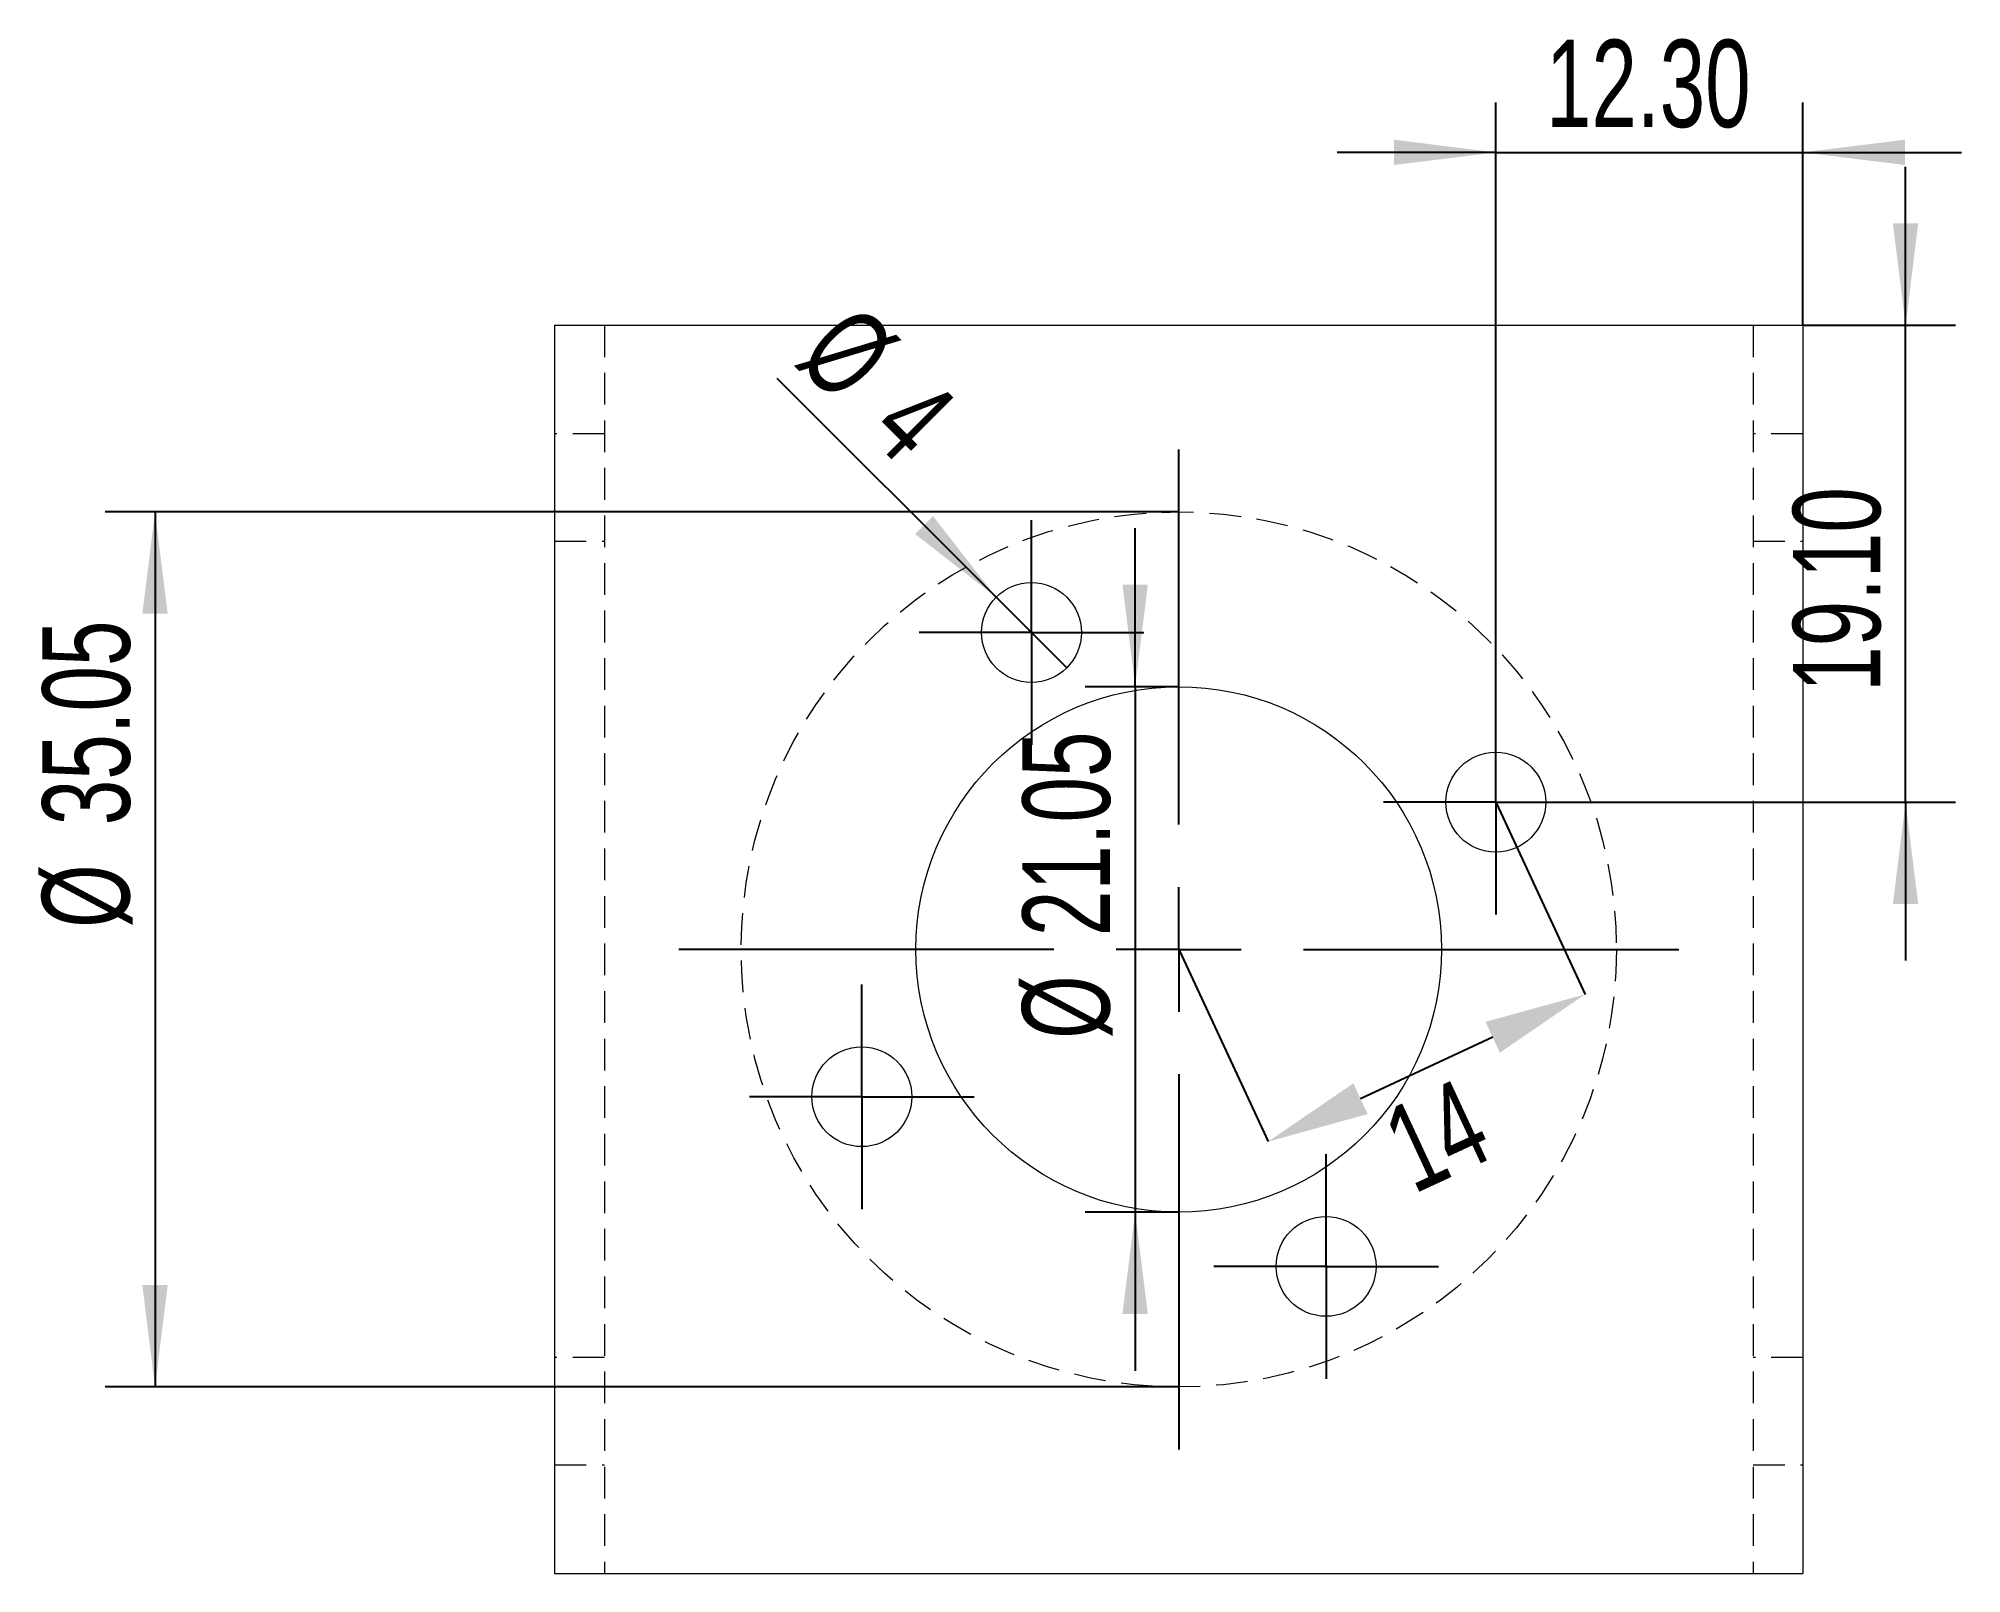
# Model space of a CAD drawing. Header units: millimetres. Extents: x 157 to 632, y 411 to 730.
# Drawn here: x 156.9 to 233.9, y 668.7 to 730.2 of the extents above.
import ezdxf

# ---------------------------------------------------------------- set-up
doc = ezdxf.new("R2010")
doc.units = ezdxf.units.MM
doc.header["$PDSIZE"] = -1
doc.linetypes.add('HIDDEN', pattern=[1.905, 1.27, -0.635])
doc.layers.add('10', color=7, linetype='Continuous')
doc.styles.add('SLDTEXTSTYLE5', font='TXT', dxfattribs={"width": 0.7})
doc.dimstyles.new('SLDDIMSTYLE0', dxfattribs={"dimtxt": 3.5, "dimasz": 4.08, "dimexe": 0, "dimexo": 0.0625, "dimgap": 0.875, "dimtad": 2, "dimrnd": 1e-09, "dimzin": 12, "dimdsep": 46, "dimtxsty": 'SLDTEXTSTYLE5', "dimsah": 1, "dimcen": 0.09, "dimadec": 0, "dimazin": 3, "dimtfac": 1, "dimtmove": 0, "dimatfit": 0, "dimfxl": 1, "dimfrac": 2, "dimtolj": 1, "dimtzin": 12, "dimarcsym": 0})
doc.dimstyles.new('SLDDIMSTYLE1', dxfattribs={"dimtxt": 3.5, "dimasz": 4.08, "dimexe": 0, "dimexo": 0.0625, "dimgap": 0.875, "dimtad": 2, "dimrnd": 1e-09, "dimzin": 12, "dimdsep": 46, "dimtxsty": 'SLDTEXTSTYLE5', "dimsah": 1, "dimcen": 0.09, "dimadec": 0, "dimazin": 3, "dimtfac": 1, "dimtofl": 0, "dimtmove": 0, "dimatfit": 3, "dimfxl": 1, "dimfrac": 2, "dimtolj": 1, "dimtzin": 12, "dimarcsym": 0})
doc.dimstyles.new('SLDDIMSTYLE2', dxfattribs={"dimtxt": 3.5, "dimasz": 4.08, "dimexe": 0, "dimexo": 0.0625, "dimgap": 0.875, "dimtad": 2, "dimrnd": 1e-09, "dimzin": 12, "dimdsep": 46, "dimtxsty": 'SLDTEXTSTYLE5', "dimblk1": 'NONE', "dimsah": 1, "dimcen": 0, "dimadec": 0, "dimazin": 3, "dimtfac": 1, "dimtmove": 0, "dimatfit": 3, "dimldrblk": 'NONE', "dimfxl": 1, "dimfrac": 2, "dimtolj": 1, "dimtzin": 12, "dimarcsym": 0})
doc.dimstyles.new('SLDDIMSTYLE3', dxfattribs={"dimtxt": 3.5, "dimasz": 4.08, "dimexe": 0, "dimexo": 0.0625, "dimgap": 0.875, "dimtad": 2, "dimrnd": 1e-09, "dimzin": 4, "dimdsep": 46, "dimtxsty": 'SLDTEXTSTYLE5', "dimsah": 1, "dimcen": 0.09, "dimadec": 0, "dimazin": 1, "dimtfac": 1, "dimtmove": 0, "dimatfit": 0, "dimfxl": 1, "dimfrac": 2, "dimtolj": 1, "dimtzin": 12, "dimarcsym": 0})

# ---------------------------------------------------------------- blocks, each defined once
blk = doc.blocks.new('_D')
at = {"layer": '10', "transparency": 16777216}
for p, q in [((200.835, 704.213), (200.835, 710.563)), ((202.581, 704.213), (198.835, 704.213)), ((200.835, 704.213), (200.835, 683.163)), ((202.581, 683.163), (198.835, 683.163)), ((200.835, 683.163), (200.835, 676.813))]:
    blk.add_line(p, q, dxfattribs=at)
for points in [[(200.835, 704.213), (201.343, 708.293), (200.327, 708.293)], [(200.835, 683.163), (200.327, 679.083), (201.343, 679.083)]]:
    blk.add_solid(points, dxfattribs=at)
at = {"layer": '10', "transparency": 16777216, "char_height": 3.5, "attachment_point": 1, "rotation": 90, "style": 'SLDTEXTSTYLE5'}
for s, insert in [('21.05', (196.323, 694.219)), ('%%c', (196.309, 690.104))]:
    blk.add_mtext(s, dxfattribs=dict(at, insert=insert))
blk = doc.blocks.new('_D_1')
at = {"layer": '10', "transparency": 16777216}
for p, q in [((202.581, 711.213), (159.581, 711.213)), ((161.581, 711.213), (161.581, 676.163)), ((202.581, 676.163), (159.581, 676.163))]:
    blk.add_line(p, q, dxfattribs=at)
for points in [[(161.581, 711.213), (161.073, 707.133), (162.089, 707.133)], [(161.581, 676.163), (162.089, 680.243), (161.073, 680.243)]]:
    blk.add_solid(points, dxfattribs=at)
at = {"layer": '10', "transparency": 16777216, "char_height": 3.5, "attachment_point": 1, "rotation": 90, "style": 'SLDTEXTSTYLE5'}
for s, insert in [('35.05', (157.069, 698.664)), ('%%c', (157.055, 694.55))]:
    blk.add_mtext(s, dxfattribs=dict(at, insert=insert))
blk = doc.blocks.new('_D_2')
at = {"layer": '10', "transparency": 16777216}
for q in [(186.502, 716.564), (198.095, 704.97)]:
    blk.add_line((195.267, 707.798), q, dxfattribs=at)
blk.add_solid([(195.267, 707.798), (192.741, 711.043), (192.023, 710.324)], dxfattribs=at)
at = {"layer": '10', "transparency": 16777216, "char_height": 3.5, "attachment_point": 1, "rotation": 315, "style": 'SLDTEXTSTYLE5'}
for s, insert in [('%%c', (189.655, 719.717)), ('4', (192.555, 716.797))]:
    blk.add_mtext(s, dxfattribs=dict(at, insert=insert))
blk = doc.blocks.new('_NONE')
blk = doc.blocks.new('_D_3')
at = {"layer": '10', "color": 0, "lineweight": -2, "transparency": 16777216}
for p, q in [((215.303, 699.532), (218.855, 691.889)), ((202.607, 693.632), (206.159, 685.989)), ((215.155, 690.17), (209.859, 687.709))]:
    blk.add_line(p, q, dxfattribs=at)
at = {"layer": '10', "color": 0, "transparency": 16777216}
for points in [[(214.868, 690.787), (215.441, 689.553), (218.855, 691.889)], [(209.572, 688.325), (210.145, 687.092), (206.159, 685.989)]]:
    blk.add_solid(points, dxfattribs=at)
at = {"layer": 'Defpoints', "color": 0, "transparency": 16777216}
for p in [(215.277, 699.588), (202.581, 693.688), (206.159, 685.989)]:
    blk.add_point(p, dxfattribs=at)
at = {"layer": '10', "color": 0, "transparency": 16777216, "insert": (212.169, 687.818), "char_height": 3.5, "attachment_point": 2, "rotation": 24.92481, "style": 'SLDTEXTSTYLE5'}
blk.add_mtext('\\A1;14', dxfattribs=at)
blk = doc.blocks.new('_D_4')
at = {"layer": '10', "transparency": 16777216}
for p, q in [((231.689, 718.688), (231.689, 725.038)), ((227.581, 718.688), (233.689, 718.688)), ((231.689, 699.588), (231.689, 718.688)), ((219.777, 699.588), (233.689, 699.588)), ((231.689, 699.588), (231.689, 693.238))]:
    blk.add_line(p, q, dxfattribs=at)
for points in [[(231.689, 718.688), (232.197, 722.768), (231.181, 722.768)], [(231.689, 699.588), (231.181, 695.508), (232.197, 695.508)]]:
    blk.add_solid(points, dxfattribs=at)
at = {"layer": '10', "transparency": 16777216, "insert": (227.177, 704.006), "char_height": 3.5, "attachment_point": 1, "rotation": 90, "style": 'SLDTEXTSTYLE5'}
blk.add_mtext('19.10', dxfattribs=at)
blk = doc.blocks.new('_D_5')
at = {"layer": '10', "transparency": 16777216}
for p, q in [((215.277, 704.088), (215.277, 727.615)), ((227.581, 718.688), (227.581, 727.615)), ((215.277, 725.615), (208.927, 725.615)), ((215.277, 725.615), (227.581, 725.615)), ((227.581, 725.615), (233.931, 725.615))]:
    blk.add_line(p, q, dxfattribs=at)
for points in [[(215.277, 725.615), (211.197, 726.123), (211.197, 725.107)], [(227.581, 725.615), (231.661, 725.107), (231.661, 726.123)]]:
    blk.add_solid(points, dxfattribs=at)
at = {"layer": '10', "transparency": 16777216, "insert": (217.287, 730.126), "char_height": 3.5, "attachment_point": 1, "style": 'SLDTEXTSTYLE5'}
blk.add_mtext('12.30', dxfattribs=at)
blk = doc.blocks.new('SW_CENTERMARKSYMBOL_0')
at = {"layer": '10', "color": 0}
for p, q in [((0, 5), (0, 13.025)), ((0, 0), (0, 2.5)), ((-5, 0), (-13.025, 0)), ((0, 0), (-2.5, 0)), ((0, 0), (0, -2.5)), ((0, 0), (2.5, 0)), ((5, 0), (13.025, 0)), ((0, -5), (0, -13.025))]:
    blk.add_line(p, q, dxfattribs=at)
blk = doc.blocks.new('SW_CENTERMARKSYMBOL_1')
at = {"layer": '10', "color": 0}
for p, q in [((0, 2.5), (0, 4.5)), ((0, 0), (0, 2.5)), ((-2.5, 0), (-4.5, 0)), ((0, 0), (-2.5, 0)), ((0, 0), (0, -2.5)), ((0, 0), (2.5, 0)), ((2.5, 0), (4.5, 0)), ((0, -2.5), (0, -4.5))]:
    blk.add_line(p, q, dxfattribs=at)
blk = doc.blocks.new('SW_CENTERMARKSYMBOL_2')
at = {"layer": '10', "color": 0}
for p, q in [((0, 2.5), (0, 4.5)), ((0, 0), (0, 2.5)), ((-2.5, 0), (-4.5, 0)), ((0, 0), (-2.5, 0)), ((0, 0), (0, -2.5)), ((0, 0), (2.5, 0)), ((2.5, 0), (4.5, 0)), ((0, -2.5), (0, -4.5))]:
    blk.add_line(p, q, dxfattribs=at)
blk = doc.blocks.new('SW_CENTERMARKSYMBOL_3')
at = {"layer": '10', "color": 0}
for p, q in [((0, 2.5), (0, 4.5)), ((0, 0), (0, 2.5)), ((-2.5, 0), (-4.5, 0)), ((0, 0), (-2.5, 0)), ((0, 0), (0, -2.5)), ((0, 0), (2.5, 0)), ((2.5, 0), (4.5, 0)), ((0, -2.5), (0, -4.5))]:
    blk.add_line(p, q, dxfattribs=at)
blk = doc.blocks.new('SW_CENTERMARKSYMBOL_4')
at = {"layer": '10', "color": 0}
for p, q in [((0, 2.5), (0, 4.5)), ((0, 0), (0, 2.5)), ((-2.5, 0), (-4.5, 0)), ((0, 0), (-2.5, 0)), ((0, 0), (0, -2.5)), ((0, 0), (2.5, 0)), ((2.5, 0), (4.5, 0)), ((0, -2.5), (0, -4.5))]:
    blk.add_line(p, q, dxfattribs=at)
blk = doc.blocks.new('SW_CENTERMARKSYMBOL_5')
at = {"layer": '10', "color": 0}
for p, q in [((0, 5), (0, 20.025)), ((0, 0), (0, 2.5)), ((-5, 0), (-20.025, 0)), ((0, 0), (-2.5, 0)), ((0, 0), (0, -2.5)), ((0, 0), (2.5, 0)), ((5, 0), (20.025, 0)), ((0, -5), (0, -20.025))]:
    blk.add_line(p, q, dxfattribs=at)
blk = doc.blocks.new('SW_CENTERMARKSYMBOL_6')
at = {"layer": '10', "color": 0}
for p, q in [((0, 2.5), (0, 4.5)), ((0, 0), (0, 2.5)), ((-2.5, 0), (-4.5, 0)), ((0, 0), (-2.5, 0)), ((0, 0), (0, -2.5)), ((0, 0), (2.5, 0)), ((2.5, 0), (4.5, 0)), ((0, -2.5), (0, -4.5))]:
    blk.add_line(p, q, dxfattribs=at)
blk = doc.blocks.new('SW_CENTERMARKSYMBOL_7')
at = {"layer": '10', "color": 0}
for p, q in [((0, 2.5), (0, 4.5)), ((0, 0), (0, 2.5)), ((-2.5, 0), (-4.5, 0)), ((0, 0), (-2.5, 0)), ((0, 0), (0, -2.5)), ((0, 0), (2.5, 0)), ((2.5, 0), (4.5, 0)), ((0, -2.5), (0, -4.5))]:
    blk.add_line(p, q, dxfattribs=at)
blk = doc.blocks.new('SW_CENTERMARKSYMBOL_8')
at = {"layer": '10', "color": 0}
for p, q in [((0, 2.5), (0, 4.5)), ((0, 0), (0, 2.5)), ((-2.5, 0), (-4.5, 0)), ((0, 0), (-2.5, 0)), ((0, 0), (0, -2.5)), ((0, 0), (2.5, 0)), ((2.5, 0), (4.5, 0)), ((0, -2.5), (0, -4.5))]:
    blk.add_line(p, q, dxfattribs=at)
blk = doc.blocks.new('SW_CENTERMARKSYMBOL_9')
at = {"layer": '10', "color": 0}
for p, q in [((0, 2.5), (0, 4.5)), ((0, 0), (0, 2.5)), ((-2.5, 0), (-4.5, 0)), ((0, 0), (-2.5, 0)), ((0, 0), (0, -2.5)), ((0, 0), (2.5, 0)), ((2.5, 0), (4.5, 0)), ((0, -2.5), (0, -4.5))]:
    blk.add_line(p, q, dxfattribs=at)

msp = doc.modelspace()

# ---------------------------------------------------------------- linework, layer by layer
at = {"color": 7, "linetype": 'Continuous', "lineweight": 15}
for p, q in [((177.581, 718.688), (177.581, 668.688)), ((177.581, 718.688), (227.581, 718.688)), ((227.581, 718.688), (227.581, 668.688)), ((177.581, 668.688), (227.581, 668.688))]:
    msp.add_line(p, q, dxfattribs=at)
at = {"color": 7, "linetype": 'HIDDEN', "lineweight": 0}
for p, q in [((179.581, 718.688), (179.581, 668.688)), ((225.581, 718.688), (225.581, 668.688)), ((179.581, 714.338), (177.581, 714.338)), ((227.581, 714.338), (225.581, 714.338)), ((177.581, 710.038), (179.581, 710.038)), ((225.581, 710.038), (227.581, 710.038)), ((179.581, 677.338), (177.581, 677.338)), ((227.581, 677.338), (225.581, 677.338)), ((177.581, 673.038), (179.581, 673.038)), ((225.581, 673.038), (227.581, 673.038))]:
    msp.add_line(p, q, dxfattribs=at)
msp.add_circle((202.581, 693.688), 17.525, dxfattribs=at)
at = {"color": 7, "linetype": 'Continuous', "lineweight": 15}
for centre, radius in [((196.681, 706.384), 2), ((202.581, 693.688), 10.525), ((215.277, 699.588), 2), ((189.885, 687.788), 2), ((208.481, 680.992), 2)]:
    msp.add_circle(centre, radius, dxfattribs=at)

# ---------------------------------------------------------------- block references
at = {"layer": '10'}
for name, p in [('SW_CENTERMARKSYMBOL_5', (202.581, 693.688)), ('SW_CENTERMARKSYMBOL_4', (196.681, 706.384)), ('SW_CENTERMARKSYMBOL_9', (196.681, 706.384)), ('SW_CENTERMARKSYMBOL_0', (202.581, 693.688)), ('SW_CENTERMARKSYMBOL_1', (215.277, 699.588)), ('SW_CENTERMARKSYMBOL_6', (215.277, 699.588)), ('SW_CENTERMARKSYMBOL_3', (189.885, 687.788)), ('SW_CENTERMARKSYMBOL_8', (189.885, 687.788)), ('SW_CENTERMARKSYMBOL_2', (208.481, 680.992)), ('SW_CENTERMARKSYMBOL_7', (208.481, 680.992))]:
    msp.add_blockref(name, p, dxfattribs=at)

# ---------------------------------------------------------------- dimensions: what is measured, and where the dimension line sits
dim = msp.add_linear_dim(base=(227.581, 725.615), p1=(215.277, 704.088), p2=(227.581, 718.688), dimstyle='SLDDIMSTYLE3', dxfattribs=at)
dim.commit()
dim.dimension.update_dxf_attribs({"geometry": '_D_5', "text_midpoint": (221.125, 725.615), "dimtype": 160})
dim = msp.add_linear_dim(base=(231.689, 718.688), p1=(219.777, 699.588), p2=(227.581, 718.688), angle=90, dimstyle='SLDDIMSTYLE3', dxfattribs=at)
dim.commit()
dim.dimension.update_dxf_attribs({"geometry": '_D_4', "text_midpoint": (231.689, 707.842), "dimtype": 160})
dim = msp.add_diameter_dim_2p(p1=(198.095, 704.97), p2=(195.267, 707.798), dimstyle='SLDDIMSTYLE2', dxfattribs=at)
dim.commit()
dim.dimension.update_dxf_attribs({"geometry": '_D_2', "text_midpoint": (188.293, 714.773), "dimtype": 163})
for base, p1, p2, dimstyle, picture, middle in [((161.581, 676.163), (202.581, 711.213), (202.581, 676.163), 'SLDDIMSTYLE1', '_D_1', (161.581, 700.445)), ((200.835, 683.163), (202.581, 704.213), (202.581, 683.163), 'SLDDIMSTYLE0', '_D', (200.835, 695.999))]:
    dim = msp.add_linear_dim(base=base, p1=p1, p2=p2, angle=90, text='%%c<>', dimstyle=dimstyle, dxfattribs=at)
    dim.commit()
    dim.dimension.update_dxf_attribs({"geometry": picture, "text_midpoint": middle, "dimtype": 160})
at = {"layer": '10', "color": 3}
dim = msp.add_linear_dim(base=(206.159, 685.989), p1=(215.277, 699.588), p2=(202.581, 693.688), angle=24.92481, dimstyle='SLDDIMSTYLE0', dxfattribs=at)
dim.commit()
dim.dimension.update_dxf_attribs({"geometry": '_D_3', "text_midpoint": (211.8, 688.611), "dimtype": 160})

doc.saveas('drawing.dxf')
